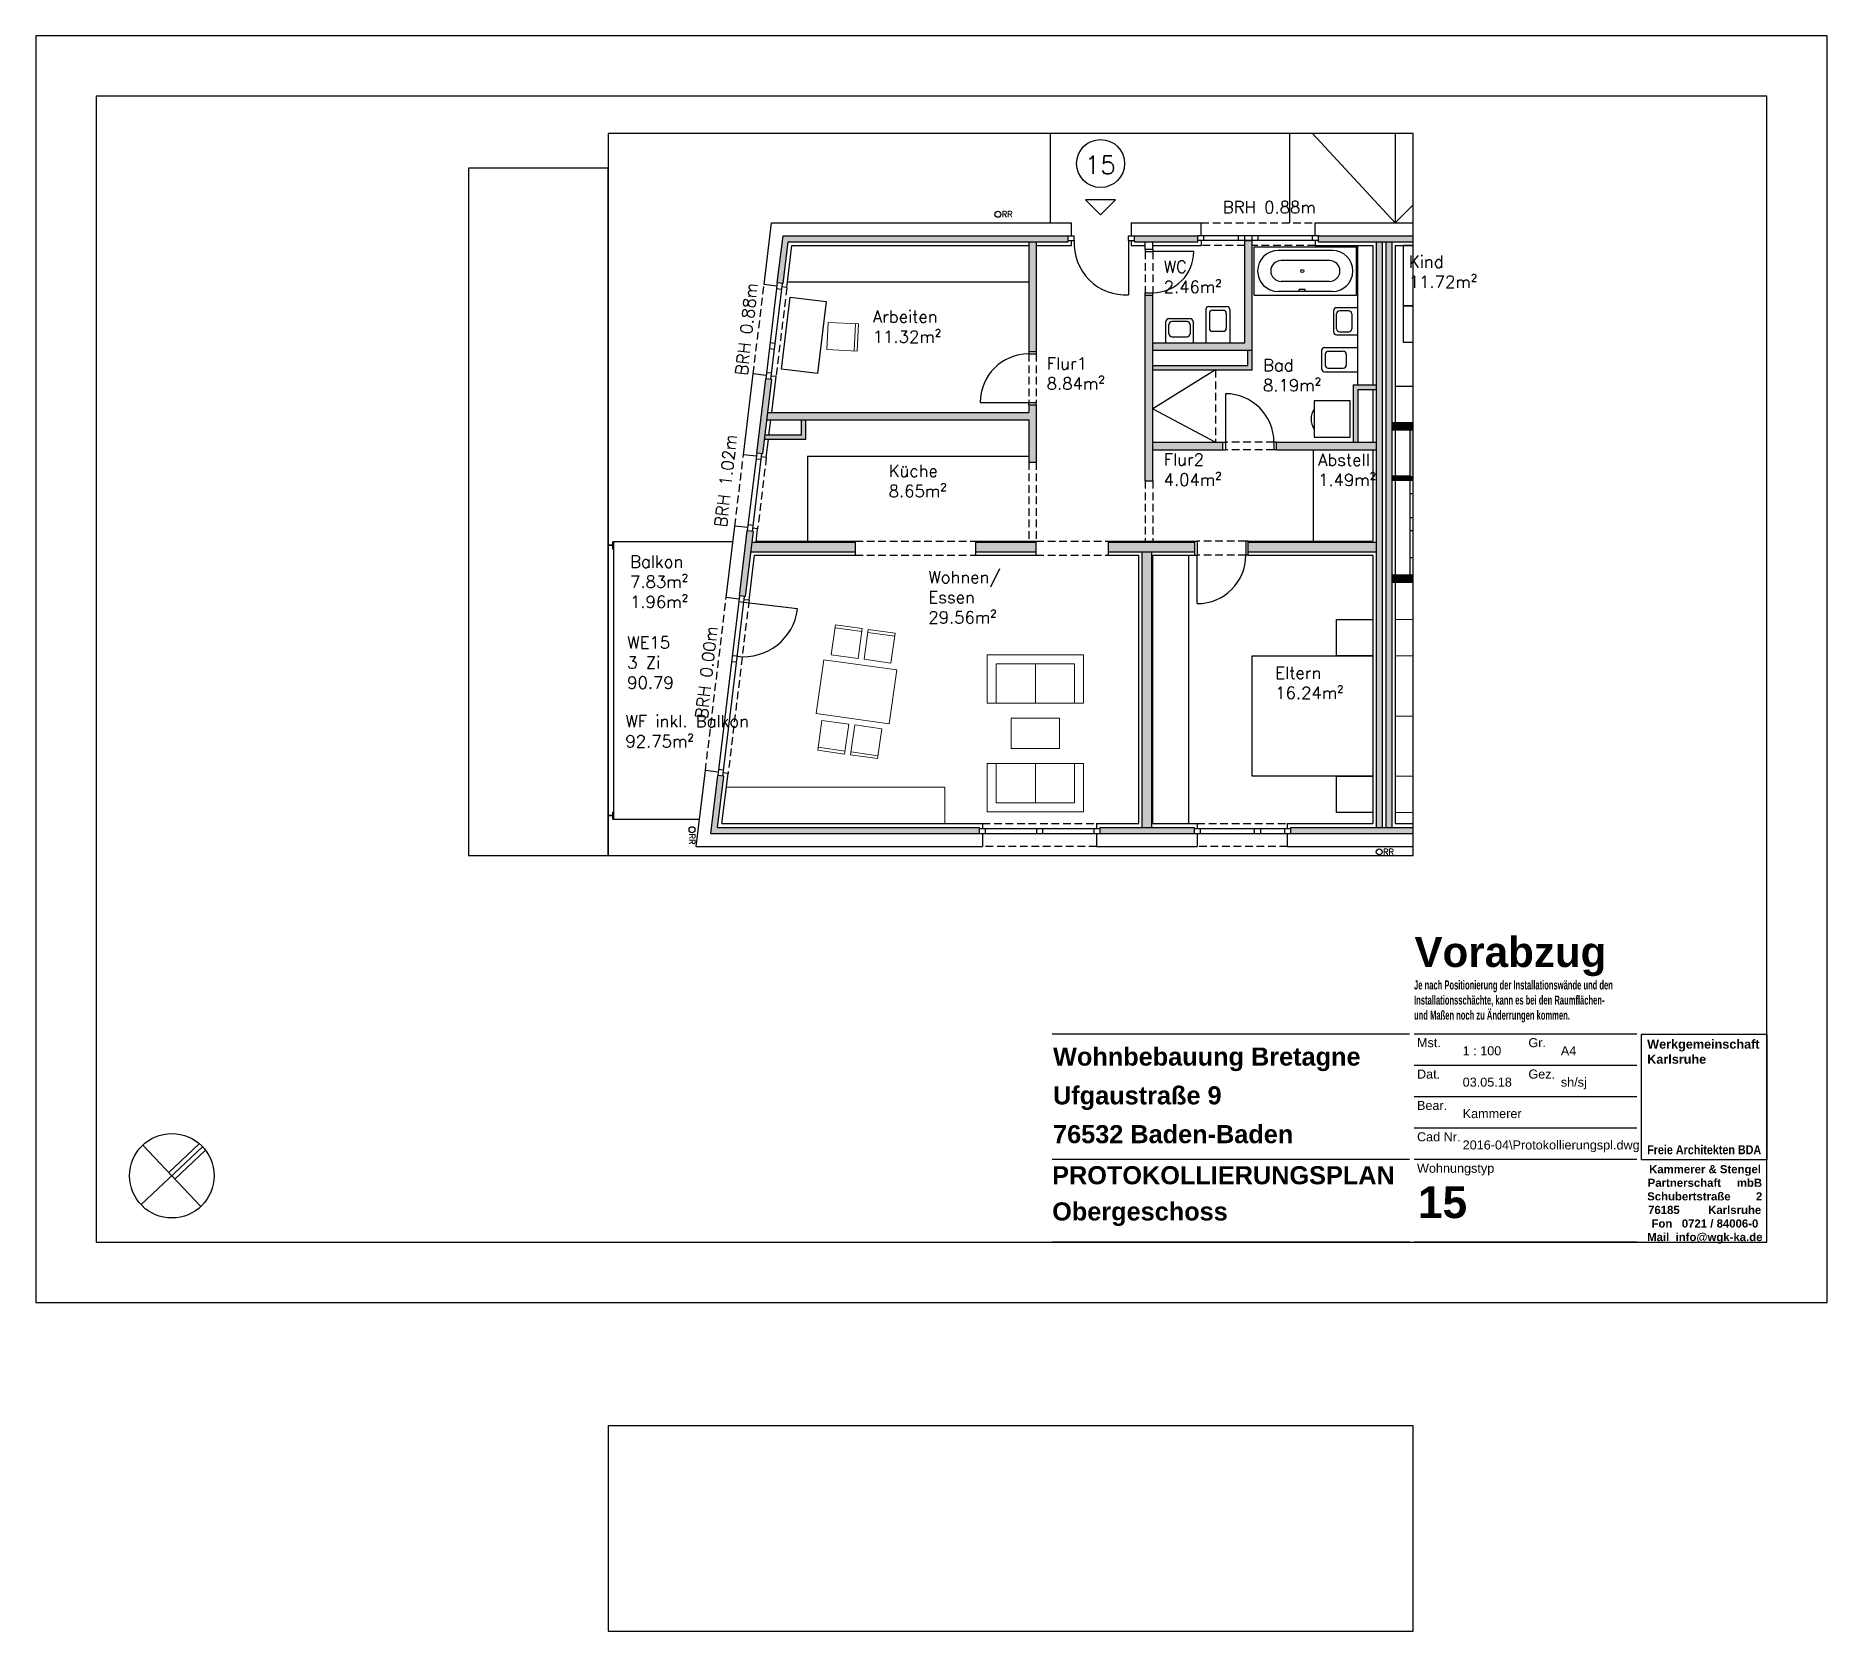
# Model space of a CAD drawing. Header units: metres. Extents: x -2868 to -29, y -3488 to 308.
# Drawn here: x -325.9 to -28.9, y 43.3 to 307.7 of the extents above; entities outside this region: 1.
import ezdxf

# ---------------------------------------------------------------- set-up
doc = ezdxf.new("R2010")
doc.units = ezdxf.units.M
doc.header["$LTSCALE"] = 0.02
doc.header["$XCLIPFRAME"] = 2
doc.linetypes.add('AUSGEZOGEN', pattern=[0])
doc.linetypes.add('VERDECKT', pattern=[9.525, 6.35, -3.175])
for name, color, linetype in [('A--Layout-PLANKOPF', 7, 'AUSGEZOGEN'), ('A-Grundriss - Ansichtskante', 5, 'AUSGEZOGEN'), ('A-Grundriss - Bad', 4, 'AUSGEZOGEN'), ('A-Grundriss - Dämmung', 2, 'Continuous'), ('A-Grundriss - Fenster', 252, 'AUSGEZOGEN'), ('A-Grundriss - Fenster Sturz', 4, 'VERDECKT'), ('A-Grundriss - Küche', 4, 'AUSGEZOGEN'), ('A-Grundriss - Möbel', 252, 'AUSGEZOGEN'), ('A-Grundriss - Regenleitungen', 4, 'Continuous'), ('A-Grundriss - Regenleitungen Beschrif', 4, 'Continuous'), ('A-Grundriss - Sichtkante verdeckt', 7, 'VERDECKT'), ('A-Grundriss - Stützen-Laubengang', 3, 'AUSGEZOGEN'), ('A-Grundriss - Türen', 2, 'AUSGEZOGEN'), ('A-Grundriss - Wand', 3, 'AUSGEZOGEN'), ('A-Layout-Text', 250, 'Continuous'), ('A-Schraffur - Holzbau', 21, 'Continuous'), ('A-Schraffur - Trockenbau', 254, 'Continuous'), ('A-Text BRH', 4, 'Continuous'), ('A-Text Wohnfl', 4, 'Continuous'), ('A-Text Wohnungsnummer', 4, 'Continuous'), ('vermarktung-logo1_1_0', 7, 'Continuous')]:
    doc.layers.add(name, color=color, linetype=linetype)
doc.layers.add('A-Afenster', color=80, linetype='Continuous', plot=False)
doc.styles.add('Arial', font='arial.ttf')
doc.styles.add('ARIAL-FETT', font='arialbd.ttf', dxfattribs={"width": 0.6})
doc.styles.add('Romans', font='Romans.shx')
picture_1 = doc.add_image_def('image1.png', size_in_pixel=(4513, 4513))

# ---------------------------------------------------------------- blocks, each defined once
blk = doc.blocks.new('kopf (mbr)')
at = {"color": 7}
blk.add_line((-37.75, 10), (-10, 10), dxfattribs=at)
at = {"color": 2}
blk.add_lwpolyline([(-37.75, 56), (-10, 56), (-10, 28.25), (-37.75, 28.25)], close=True, dxfattribs=at)
at = {"color": 2, "insert": (-36.46, 54.79), "char_height": 2, "width": 25.2066, "attachment_point": 1, "style": 'ARIAL-FETT'}
blk.add_mtext('{\\W1;Werkgemeinschaft Karlsruhe \\P\\P\\P\\P\\P\\P\\W0.85;Freie Architekten BDA}', dxfattribs=at)
at = {"color": 252, "insert": (-36.5, 27.05), "char_height": 1.8, "width": 25.2921, "attachment_point": 1, "style": 'ARIAL-FETT'}
blk.add_mtext('\\pi0.45859;{\\W1;Kammerer & Stengel \\P\\pi0.15348;Partnerschaft     mbB \\P\\pi0.038063;Schubertstraße        2 \\P\\pi0.23636;76185         Karlsruhe \\P\\pi0.98963;Fon   0721 / 84006-0 \\P\\pi0.028854;Mail  info@wgk-ka.de}', dxfattribs=at)
blk = doc.blocks.new('Zeichnung_1_1', base_point=(0.5, 0.72))
at = {"layer": 'vermarktung-logo1_1_0'}
image = blk.add_image(picture_1, insert=(0.5, 0.72), size_in_units=(1.759, 1.759), dxfattribs=at)
image.set_boundary_path([(-0.5, -0.5), (4512.5, 4512.5)])

msp = doc.modelspace()

# ---------------------------------------------------------------- hatches: boundary and pattern name
at = {"layer": 'A-Schraffur - Holzbau', "ltscale": 10}
h = msp.add_hatch(color=5, dxfattribs=at)
h.dxf.hatch_style = 1
h.paths.add_polyline_path([(-154.71, 274.62), (-202, 274.62), (-202.95, 266.79), (-201.96, 266.67), (-201.12, 273.62), (-154.71, 273.62)])
h = msp.add_hatch(color=5, dxfattribs=at)
h.dxf.hatch_style = 1
h.paths.add_polyline_path([(-133.21, 274.62), (-143.71, 274.62), (-143.71, 273.62), (-133.21, 273.62)])
h = msp.add_hatch(color=5, dxfattribs=at)
h.dxf.hatch_style = 1
h.paths.add_polyline_path([(-102.66, 273.62), (-103.66, 273.62), (-103.66, 176.52), (-102.66, 176.52)])
h = msp.add_hatch(color=5, dxfattribs=at)
h.dxf.hatch_style = 1
h.paths.add_polyline_path([(-101.06, 273.62), (-102.06, 273.62), (-102.06, 176.52), (-101.06, 176.52)])
h = msp.add_hatch(color=5, dxfattribs=at)
h.dxf.hatch_style = 1
h.paths.add_polyline_path([(-203.88, 250.78), (-204.87, 250.9), (-206.36, 238.58), (-205.36, 238.46)])
h = msp.add_hatch(color=5, dxfattribs=at)
h.dxf.hatch_style = 1
h.paths.add_polyline_path([(-206.92, 225.56), (-207.92, 225.68), (-209.22, 214.91), (-208.22, 214.79)])
h = msp.add_hatch(color=5, dxfattribs=at)
h.dxf.hatch_style = 1
h.paths.add_polyline_path([(-190.01, 223.82), (-207.13, 223.82), (-207.33, 222.22), (-190.01, 222.22)])
h = msp.add_hatch(color=5, dxfattribs=at)
h.dxf.hatch_style = 1
h.paths.add_polyline_path([(-160.01, 223.82), (-170.01, 223.82), (-170.01, 222.22), (-160.01, 222.22)])
h = msp.add_hatch(color=5, dxfattribs=at)
h.dxf.hatch_style = 1
h.paths.add_polyline_path([(-133.71, 223.82), (-148.01, 223.82), (-148.01, 222.22), (-133.71, 222.22)])
h = msp.add_hatch(color=5, dxfattribs=at)
h.dxf.hatch_style = 1
h.paths.add_polyline_path([(-103.66, 223.82), (-124.86, 223.82), (-124.86, 222.22), (-103.66, 222.22)])
h = msp.add_hatch(color=5, dxfattribs=at)
h.dxf.hatch_style = 1
h.paths.add_polyline_path([(-140.86, 222.22), (-142.46, 222.22), (-142.46, 176.52), (-140.86, 176.52)])
h = msp.add_hatch(color=5, dxfattribs=at)
h.dxf.hatch_style = 1
h.paths.add_polyline_path([(-169.46, 176.52), (-212.85, 176.52), (-211.82, 185.01), (-212.82, 185.13), (-213.98, 175.52), (-169.46, 175.52)])
h = msp.add_hatch(color=5, dxfattribs=at)
h.dxf.hatch_style = 1
h.paths.add_polyline_path([(-133.86, 176.52), (-149.46, 176.52), (-149.46, 175.52), (-133.86, 175.52)])
at = {"layer": 'A-Schraffur - Trockenbau', "ltscale": 10}
h = msp.add_hatch(color=5, dxfattribs=at)
h.dxf.hatch_style = 1
h.paths.add_polyline_path([(-160.01, 273.62), (-161.26, 273.62), (-161.26, 255.42), (-160.01, 255.42)])
h = msp.add_hatch(color=5, dxfattribs=at)
h.dxf.hatch_style = 1
h.paths.add_polyline_path([(-124.21, 273.82), (-125.46, 273.82), (-125.46, 256.87), (-140.71, 256.87), (-140.71, 255.62), (-124.21, 255.62)])
h = msp.add_hatch(color=5, dxfattribs=at)
h.dxf.hatch_style = 1
h.paths.add_polyline_path([(-140.71, 264.77), (-141.96, 264.77), (-141.96, 233.97), (-140.71, 233.97)])
h = msp.add_hatch(color=5, dxfattribs=at)
h.dxf.hatch_style = 1
h.paths.add_polyline_path([(-124.21, 255.62), (-124.96, 255.62), (-124.96, 253.12), (-140.71, 253.12), (-140.71, 252.37), (-124.21, 252.37)])
h = msp.add_hatch(color=5, dxfattribs=at)
h.dxf.hatch_style = 1
h.paths.add_polyline_path([(-106.71, 249.12), (-103.66, 249.12), (-103.66, 249.87), (-107.46, 249.87), (-107.46, 240.37), (-106.71, 240.37)])
h = msp.add_hatch(color=5, dxfattribs=at)
h.dxf.hatch_style = 1
h.paths.add_polyline_path([(-160.01, 246.57), (-161.26, 246.57), (-161.26, 245.32), (-204.54, 245.32), (-204.69, 244.07), (-161.26, 244.07), (-161.26, 237.07), (-160.01, 237.07)])
h = msp.add_hatch(color=5, dxfattribs=at)
h.dxf.hatch_style = 1
h.paths.add_polyline_path([(-198.2, 244.07), (-198.95, 244.07), (-198.95, 241.57), (-204.99, 241.57), (-205.08, 240.82), (-198.2, 240.82)])
h = msp.add_hatch(color=5, dxfattribs=at)
h.dxf.hatch_style = 1
h.paths.add_polyline_path([(-129.06, 240.37), (-140.71, 240.37), (-140.71, 239.12), (-129.06, 239.12)])
h = msp.add_hatch(color=5, dxfattribs=at)
h.dxf.hatch_style = 1
h.paths.add_polyline_path([(-103.66, 240.37), (-120.21, 240.37), (-120.21, 239.12), (-103.66, 239.12)])
at = {"layer": 'A-Text Wohnungsnummer', "ltscale": 10}
h = msp.add_hatch(dxfattribs=at)
h.set_pattern_fill('ANGLE', color=256, angle=-90)
h.set_pattern_definition([(270, (-1161.17, 5810.74), (69.85, -2e-15), [50.8, -19.05]), (360, (-1161.17, 5810.74), (6e-15, 69.85), [50.8, -19.05])])
h.paths.add_polyline_path([(-149.36, 278.05), (-146.86, 280.55), (-151.86, 280.55)])

# ---------------------------------------------------------------- linework, layer by layer
at = {"layer": 'A--Layout-PLANKOPF'}
for p, q in [((-98.13, 142.25), (-157.38, 142.25)), ((-60.45, 142.25), (-97.38, 142.25)), ((-60.45, 137.05), (-97.38, 137.05)), ((-60.45, 131.84), (-97.38, 131.84)), ((-60.45, 126.64), (-97.38, 126.64)), ((-98.13, 121.44), (-157.38, 121.44)), ((-60.45, 121.44), (-97.38, 121.44)), ((-98.13, 107.75), (-157.38, 107.75)), ((-60.45, 107.75), (-97.38, 107.75))]:
    msp.add_line(p, q, dxfattribs=at)
at = {"layer": 'A-Afenster'}
for points in [[(-325.88, 307.75), (-325.88, 97.75), (-28.88, 97.75), (-28.88, 307.75)], [(-315.88, 297.75), (-315.88, 107.75), (-38.88, 107.75), (-38.88, 297.75)]]:
    msp.add_lwpolyline(points, close=True, dxfattribs=at)
at = {"layer": 'A-Afenster', "linetype": 'Continuous'}
for points in [[(-230.97, 171.85), (-97.54, 171.85), (-97.54, 291.57), (-230.97, 291.57)], [(-254.14, 171.85), (-230.97, 171.85), (-230.97, 285.83), (-254.14, 285.83)], [(-230.97, 43.27), (-97.54, 43.27), (-97.54, 77.31), (-230.97, 77.31)]]:
    msp.add_lwpolyline(points, close=True, dxfattribs=at)
at = {"layer": 'A-Grundriss - Ansichtskante', "ltscale": 10}
for p, q in [((-157.71, 291.57), (-157.71, 276.77)), ((-118.01, 291.57), (-118.01, 276.77)), ((-114.21, 291.57), (-100.51, 276.77)), ((-100.51, 291.57), (-100.51, 276.77)), ((-100.51, 276.77), (-97.54, 279.74))]:
    msp.add_line(p, q, dxfattribs=at)
msp.add_lwpolyline([(-210.3, 223.87), (-230.1, 223.87), (-230.1, 177.87), (-215.86, 177.87)], dxfattribs=at)
at = {"layer": 'A-Grundriss - Bad', "ltscale": 10}
for p, q in [((-123.91, 264.77), (-123.91, 272.77)), ((-123.91, 272.77), (-106.91, 272.77)), ((-110.91, 272.17), (-119.91, 272.17)), ((-111.38, 270.48), (-119.43, 270.48)), ((-106.91, 264.77), (-106.91, 272.77)), ((-106.71, 249.87), (-106.71, 272.97)), ((-123.91, 264.77), (-106.91, 264.77)), ((-110.91, 265.37), (-119.91, 265.37)), ((-111.38, 267.05), (-119.43, 267.05)), ((-116.41, 265.37), (-116.41, 265.67)), ((-115.41, 265.67), (-116.41, 265.67)), ((-115.41, 265.37), (-115.41, 265.67)), ((-131.91, 262.37), (-131.91, 256.87)), ((-131.41, 262.87), (-128.41, 262.87)), ((-131.31, 261.77), (-131.31, 259.27)), ((-130.81, 262.27), (-129.01, 262.27)), ((-128.51, 261.77), (-128.51, 259.27)), ((-127.91, 262.37), (-127.91, 256.87)), ((-110.71, 262.17), (-110.71, 258.67)), ((-106.71, 262.67), (-110.21, 262.67)), ((-110.21, 259.17), (-110.21, 261.67)), ((-108.21, 262.17), (-109.71, 262.17)), ((-107.71, 261.67), (-107.71, 259.17)), ((-138.51, 256.87), (-138.51, 260.37)), ((-138.01, 260.87), (-134.51, 260.87)), ((-138.01, 258.37), (-138.01, 259.87)), ((-135.01, 260.37), (-137.51, 260.37)), ((-134.51, 259.87), (-134.51, 258.37)), ((-134.01, 260.37), (-134.01, 256.87)), ((-130.81, 258.77), (-129.01, 258.77)), ((-109.71, 258.67), (-108.21, 258.67)), ((-137.51, 257.87), (-135.01, 257.87)), ((-112.71, 255.57), (-112.71, 252.57)), ((-112.21, 256.07), (-106.71, 256.07)), ((-111.61, 255.47), (-109.11, 255.47)), ((-110.21, 258.17), (-106.71, 258.17)), ((-112.11, 254.97), (-112.11, 253.17)), ((-111.61, 252.67), (-109.11, 252.67)), ((-108.61, 254.97), (-108.61, 253.17)), ((-112.21, 252.07), (-106.71, 252.07)), ((-98.01, 218.42), (-98.01, 234.02)), ((-97.54, 231.82), (-98.01, 231.82)), ((-97.54, 227.82), (-98.01, 227.82)), ((-98.01, 225.72), (-97.54, 225.72)), ((-97.54, 221.22), (-98.01, 221.22))]:
    msp.add_line(p, q, dxfattribs=at)
at = {"layer": 'A-Grundriss - Bad', "linetype": 'VERDECKT', "ltscale": 10}
msp.add_line((-130.31, 252.37), (-130.31, 240.37), dxfattribs=at)
at = {"layer": 'A-Grundriss - Bad', "ltscale": 10}
msp.add_lwpolyline([(-130.31, 252.37), (-140.71, 245.92), (-130.31, 240.37)], dxfattribs=at)
at = {"layer": 'A-Grundriss - Bad', "linetype": 'Continuous', "ltscale": 10}
msp.add_lwpolyline([(-107.96, 241.22), (-107.96, 247.22), (-113.96, 247.22), (-113.96, 241.22)], close=True, dxfattribs=at)
at = {"layer": 'A-Grundriss - Bad', "ltscale": 10}
msp.add_circle((-115.91, 268.77), 0.25, dxfattribs=at)
for centre, radius, start, end in [((-119.91, 268.77), 3.4, 90, 180), ((-119.43, 268.77), 1.72, 90, 180), ((-111.38, 268.77), 1.72, 360, 90), ((-110.91, 268.77), 3.4, 360, 90), ((-119.91, 268.77), 3.4, 180, 270), ((-119.43, 268.77), 1.72, 180, 270), ((-111.38, 268.77), 1.72, 270, 0), ((-110.91, 268.77), 3.4, 270, 0), ((-131.41, 262.37), 0.5, 90, 180), ((-130.81, 261.77), 0.5, 90, 180), ((-129.01, 261.77), 0.5, 0, 90), ((-128.41, 262.37), 0.5, 0, 90), ((-110.21, 262.17), 0.5, 90, 180), ((-109.71, 261.67), 0.5, 90, 180), ((-108.21, 261.67), 0.5, 0, 90), ((-138.01, 260.37), 0.5, 90, 180), ((-137.51, 259.87), 0.5, 90, 180), ((-135.01, 259.87), 0.5, 0, 90), ((-134.51, 260.37), 0.5, 0, 90), ((-130.81, 259.27), 0.5, 180, 270), ((-129.01, 259.27), 0.5, 270, 0), ((-110.21, 258.67), 0.5, 180, 270), ((-109.71, 259.17), 0.5, 180, 270), ((-108.21, 259.17), 0.5, 270, 0), ((-137.51, 258.37), 0.5, 180, 270), ((-135.01, 258.37), 0.5, 270, 0), ((-112.21, 255.57), 0.5, 90, 180), ((-111.61, 254.97), 0.5, 90, 180), ((-109.11, 254.97), 0.5, 0, 90), ((-112.21, 252.57), 0.5, 180, 270), ((-111.61, 253.17), 0.5, 180, 270), ((-109.11, 253.17), 0.5, 270, 0)]:
    msp.add_arc(centre, radius, start, end, dxfattribs=at)
at = {"layer": 'A-Grundriss - Bad', "linetype": 'Continuous', "ltscale": 10}
msp.add_arc((-111.46, 244.22), 3, 146.4427, 213.5573, dxfattribs=at)
at = {"layer": 'A-Grundriss - Dämmung', "ltscale": 10}
for p, q in [((-205.15, 266.5), (-203.91, 276.77)), ((-203.91, 276.77), (-154.16, 276.77)), ((-154.16, 274.62), (-154.16, 276.77)), ((-144.26, 276.77), (-132.66, 276.77)), ((-144.26, 276.77), (-144.26, 274.62)), ((-132.66, 274.62), (-132.66, 276.77)), ((-113.76, 274.62), (-113.76, 276.77)), ((-113.76, 276.77), (-97.54, 276.77)), ((-154.16, 272.97), (-154.16, 273.82)), ((-144.26, 273.82), (-144.26, 272.97)), ((-132.66, 273.82), (-132.66, 272.97)), ((-113.76, 273.82), (-113.76, 272.97)), ((-201.38, 266.05), (-200.54, 272.97)), ((-200.54, 272.97), (-161.26, 272.97)), ((-160.01, 272.97), (-154.16, 272.97)), ((-144.26, 272.97), (-141.96, 272.97)), ((-140.71, 272.97), (-132.66, 272.97)), ((-113.76, 272.97), (-104.21, 272.97)), ((-104.21, 272.97), (-104.21, 249.87)), ((-100.51, 272.97), (-100.51, 243.67)), ((-100.51, 272.97), (-97.54, 272.97)), ((-203.01, 266.24), (-205.15, 266.5)), ((-201.38, 266.05), (-202.22, 266.15)), ((-208.56, 238.3), (-206.94, 251.71)), ((-204.8, 251.45), (-206.94, 251.71)), ((-203.16, 251.25), (-204.01, 251.35)), ((-203.88, 245.32), (-203.16, 251.25)), ((-104.21, 249.12), (-104.21, 240.37)), ((-204.33, 241.57), (-204.03, 244.07)), ((-204.78, 237.84), (-204.42, 240.82)), ((-100.51, 242.42), (-100.51, 234.77)), ((-206.42, 238.04), (-208.56, 238.3)), ((-204.78, 237.84), (-205.63, 237.94)), ((-104.21, 239.12), (-104.21, 223.97)), ((-100.51, 234.02), (-100.51, 218.42)), ((-211.42, 214.63), (-209.98, 226.48)), ((-207.85, 226.22), (-209.98, 226.48)), ((-206.21, 226.03), (-207.06, 226.13)), ((-206.48, 223.82), (-206.21, 226.03)), ((-206.46, 223.97), (-190.01, 223.97)), ((-190.01, 223.82), (-190.01, 223.97)), ((-170.01, 223.97), (-160.01, 223.97)), ((-170.01, 223.82), (-170.01, 223.97)), ((-160.01, 223.82), (-160.01, 223.97)), ((-148.01, 223.97), (-133.71, 223.97)), ((-148.01, 223.82), (-148.01, 223.97)), ((-124.86, 223.97), (-104.21, 223.97)), ((-207.64, 214.17), (-206.74, 221.67)), ((-206.74, 221.67), (-190.01, 221.67)), ((-190.01, 221.67), (-190.01, 222.22)), ((-170.01, 221.67), (-170.01, 222.22)), ((-170.01, 221.67), (-160.01, 221.67)), ((-160.01, 221.67), (-160.01, 222.22)), ((-148.01, 221.67), (-148.01, 222.22)), ((-148.01, 221.67), (-143.01, 221.67)), ((-143.01, 177.17), (-143.01, 221.67)), ((-140.71, 177.17), (-140.71, 221.67)), ((-140.71, 221.67), (-133.71, 221.67)), ((-124.86, 221.67), (-104.21, 221.67)), ((-104.21, 221.67), (-104.21, 177.17)), ((-100.51, 217.17), (-100.51, 177.17)), ((-209.28, 214.37), (-211.42, 214.63)), ((-207.64, 214.17), (-208.49, 214.27)), ((-216.4, 173.37), (-214.88, 185.93)), ((-212.75, 185.68), (-214.88, 185.93)), ((-212.12, 177.17), (-211.11, 185.48)), ((-211.11, 185.48), (-211.96, 185.58)), ((-212.12, 177.17), (-168.91, 177.17)), ((-168.91, 177.17), (-168.91, 176.32)), ((-168.91, 175.52), (-168.91, 173.37)), ((-150.01, 177.17), (-143.01, 177.17)), ((-150.01, 177.17), (-150.01, 176.32)), ((-150.01, 175.52), (-150.01, 173.37)), ((-140.71, 177.17), (-133.31, 177.17)), ((-133.31, 177.17), (-133.31, 176.32)), ((-133.31, 175.52), (-133.31, 173.37)), ((-118.41, 177.17), (-104.21, 177.17)), ((-118.41, 177.17), (-118.41, 176.32)), ((-118.41, 175.52), (-118.41, 173.37)), ((-100.51, 177.17), (-97.54, 177.17)), ((-216.4, 173.37), (-168.91, 173.37)), ((-150.01, 173.37), (-133.31, 173.37)), ((-118.41, 173.37), (-97.54, 173.37))]:
    msp.add_line(p, q, dxfattribs=at)
at = {"layer": 'A-Grundriss - Fenster', "ltscale": 10}
for p, q in [((-113.21, 274.62), (-133.21, 274.62)), ((-113.21, 273.82), (-133.21, 273.82)), ((-132.21, 273.82), (-132.21, 274.62)), ((-126.46, 273.82), (-126.46, 274.62)), ((-125.46, 273.82), (-125.46, 274.62)), ((-124.21, 273.82), (-124.21, 274.62)), ((-123.21, 273.82), (-123.21, 274.62)), ((-114.21, 273.82), (-114.21, 274.62)), ((-202.95, 266.79), (-204.87, 250.9)), ((-202.15, 266.69), (-204.07, 250.81)), ((-202.27, 265.7), (-203.07, 265.8)), ((-203.47, 255.77), (-204.27, 255.87)), ((-203.35, 256.77), (-204.15, 256.86)), ((-203.95, 251.8), (-204.75, 251.9)), ((-206.36, 238.58), (-207.92, 225.68)), ((-205.56, 238.49), (-207.12, 225.58)), ((-205.68, 237.5), (-206.48, 237.59)), ((-207, 226.58), (-207.8, 226.67)), ((-209.22, 214.91), (-212.82, 185.13)), ((-208.42, 214.82), (-212.02, 185.03)), ((-208.54, 213.82), (-209.34, 213.92)), ((-199.61, 212.74), (-208.54, 213.82)), ((-209.62, 204.89), (-210.42, 204.99)), ((-209.74, 203.9), (-210.54, 203.99)), ((-211.9, 186.03), (-212.7, 186.12)), ((-169.46, 176.32), (-149.46, 176.32)), ((-169.46, 175.52), (-149.46, 175.52)), ((-168.46, 176.32), (-168.46, 175.52)), ((-159.96, 176.32), (-159.96, 175.52)), ((-158.96, 176.32), (-158.96, 175.52)), ((-150.46, 176.32), (-150.46, 175.52)), ((-133.86, 176.32), (-117.86, 176.32)), ((-133.86, 175.52), (-117.86, 175.52)), ((-132.86, 176.32), (-132.86, 175.52)), ((-123.86, 176.32), (-123.86, 175.52)), ((-122.86, 176.32), (-122.86, 175.52)), ((-118.86, 176.32), (-118.86, 175.52))]:
    msp.add_line(p, q, dxfattribs=at)
msp.add_arc((-208.54, 213.82), 9, 263.1036, 353.1036, dxfattribs=at)
at = {"layer": 'A-Grundriss - Fenster Sturz', "ltscale": 10}
for p, q in [((-132.66, 276.77), (-113.76, 276.77)), ((-125.46, 272.97), (-132.66, 272.97)), ((-113.76, 272.97), (-124.21, 272.97)), ((-206.94, 251.71), (-205.15, 266.45)), ((-201.38, 266), (-203.16, 251.25)), ((-209.98, 226.48), (-208.56, 238.3)), ((-204.78, 237.84), (-206.21, 226.03)), ((-214.88, 185.93), (-211.42, 214.63)), ((-207.64, 214.17), (-211.11, 185.48)), ((-168.91, 177.17), (-150.01, 177.17)), ((-133.31, 177.17), (-118.41, 177.17)), ((-150.01, 173.37), (-168.91, 173.37)), ((-118.41, 173.37), (-133.31, 173.37))]:
    msp.add_line(p, q, dxfattribs=at)
at = {"layer": 'A-Grundriss - Küche', "ltscale": 10}
for q in [(-161.26, 238.07), (-197.95, 223.97)]:
    msp.add_line((-197.95, 238.07), q, dxfattribs=at)
at = {"layer": 'A-Grundriss - Möbel', "ltscale": 10}
for p, q in [((-201.26, 266.97), (-161.26, 266.97)), ((-100.51, 249.67), (-97.54, 249.67)), ((-114.06, 223.97), (-114.06, 239.12)), ((-134.71, 177.17), (-134.71, 221.67))]:
    msp.add_line(p, q, dxfattribs=at)
at = {"layer": 'A-Grundriss - Möbel', "linetype": 'Continuous', "lineweight": 18, "ltscale": 100}
for p, q in [((-194.73, 255.76), (-194.49, 260.25)), ((-194.49, 260.25), (-189.5, 259.99)), ((-190.23, 255.53), (-190, 260.02)), ((-189.5, 259.99), (-189.73, 255.5)), ((-189.73, 255.5), (-194.73, 255.76)), ((-193.32, 210.11), (-194.01, 205.15)), ((-193.38, 209.61), (-188.93, 208.98)), ((-188.86, 209.48), (-193.32, 210.11)), ((-189.56, 204.53), (-188.86, 209.48)), ((-187.87, 209.34), (-188.57, 204.39)), ((-187.94, 208.84), (-183.48, 208.22)), ((-183.41, 208.71), (-187.87, 209.34)), ((-184.11, 203.76), (-183.41, 208.71)), ((-194.01, 205.15), (-189.56, 204.53)), ((-168.16, 205.12), (-168.16, 197.12)), ((-152.16, 205.12), (-168.16, 205.12)), ((-152.16, 205.12), (-152.16, 197.12)), ((-196.51, 195.41), (-195.25, 204.32)), ((-183.15, 202.62), (-195.25, 204.32)), ((-188.57, 204.39), (-184.11, 203.76)), ((-184.4, 193.7), (-183.15, 202.62)), ((-153.66, 203.62), (-166.66, 203.62)), ((-166.66, 203.62), (-166.66, 197.12)), ((-166.66, 203.62), (-166.66, 197.12)), ((-160.16, 203.62), (-160.16, 197.12)), ((-153.66, 203.62), (-153.66, 197.12)), ((-152.16, 197.12), (-168.16, 197.12)), ((-196.51, 195.41), (-184.4, 193.7)), ((-196.24, 189.31), (-195.54, 194.26)), ((-195.54, 194.26), (-191.09, 193.64)), ((-191.09, 193.64), (-191.78, 188.68)), ((-190.79, 188.54), (-190.1, 193.5)), ((-190.1, 193.5), (-185.64, 192.87)), ((-156.16, 194.62), (-164.16, 194.62)), ((-164.16, 189.62), (-164.16, 194.62)), ((-156.16, 189.62), (-156.16, 194.62)), ((-185.64, 192.87), (-186.34, 187.92)), ((-191.78, 188.68), (-196.24, 189.31)), ((-196.17, 189.81), (-191.71, 189.18)), ((-186.34, 187.92), (-190.79, 188.54)), ((-190.72, 189.04), (-186.27, 188.41)), ((-152.16, 187.12), (-168.16, 187.12)), ((-168.16, 179.12), (-168.16, 187.12)), ((-166.66, 180.62), (-166.66, 187.12)), ((-166.66, 180.62), (-166.66, 187.12)), ((-156.16, 189.62), (-164.16, 189.62)), ((-160.16, 180.62), (-160.16, 187.12)), ((-153.66, 180.62), (-153.66, 187.12)), ((-152.16, 179.12), (-152.16, 187.12)), ((-211.46, 183.17), (-175.16, 183.17)), ((-175.16, 177.17), (-175.16, 183.17)), ((-152.16, 179.12), (-168.16, 179.12)), ((-153.66, 180.62), (-166.66, 180.62))]:
    msp.add_line(p, q, dxfattribs=at)
at = {"layer": 'A-Grundriss - Möbel', "ltscale": 10}
for points in [[(-97.54, 272.97), (-99.16, 272.97), (-99.16, 262.97), (-97.54, 262.97)], [(-97.54, 262.97), (-99.16, 262.97), (-99.16, 256.97), (-97.54, 256.97)]]:
    msp.add_lwpolyline(points, dxfattribs=at)
for points in [[(-194.86, 263.69), (-196.3, 251.77), (-202.26, 252.49), (-200.82, 264.41)], [(-110.21, 210.99), (-104.21, 210.99), (-104.21, 204.99), (-110.21, 204.99)], [(-124.21, 204.99), (-104.21, 204.99), (-104.21, 184.99), (-124.21, 184.99)], [(-110.21, 184.99), (-104.21, 184.99), (-104.21, 178.99), (-110.21, 178.99)]]:
    msp.add_lwpolyline(points, close=True, dxfattribs=at)
at = {"layer": 'A-Grundriss - Möbel', "linetype": 'Continuous', "lineweight": 18, "ltscale": 100}
for points in [[(-97.54, 204.99), (-100.51, 204.99), (-100.51, 210.99), (-97.54, 210.99)], [(-97.54, 194.99), (-100.51, 194.99), (-100.51, 204.99), (-97.54, 204.99)], [(-97.54, 194.99), (-100.51, 194.99), (-100.51, 184.99), (-97.54, 184.99)], [(-97.54, 184.99), (-100.51, 184.99), (-100.51, 178.99), (-97.54, 178.99)]]:
    msp.add_lwpolyline(points, dxfattribs=at)
at = {"layer": 'A-Grundriss - Regenleitungen', "ltscale": 10}
for centre in [(-166.38, 278.17), (-217.08, 176.14), (-103.16, 172.47)]:
    msp.add_circle(centre, 0.5, dxfattribs=at)
at = {"layer": 'A-Grundriss - Sichtkante verdeckt', "ltscale": 10}
for p, q in [((-141.96, 271.97), (-141.96, 265.17)), ((-140.71, 271.97), (-140.71, 265.17)), ((-161.26, 255.02), (-161.26, 246.97)), ((-160.01, 255.02), (-160.01, 246.97)), ((-120.61, 240.37), (-128.66, 240.37)), ((-120.61, 239.12), (-128.66, 239.12)), ((-161.26, 237.07), (-161.26, 223.97)), ((-160.01, 237.07), (-160.01, 223.97)), ((-141.96, 233.97), (-141.96, 223.97)), ((-140.71, 233.97), (-140.71, 223.97)), ((-190.01, 223.97), (-170.01, 223.97)), ((-160.01, 223.97), (-148.01, 223.97)), ((-125.26, 223.97), (-133.31, 223.97)), ((-190.01, 221.67), (-170.01, 221.67)), ((-160.01, 221.67), (-148.01, 221.67)), ((-125.26, 221.67), (-133.31, 221.67))]:
    msp.add_line(p, q, dxfattribs=at)
at = {"layer": 'A-Grundriss - Stützen-Laubengang', "ltscale": 10}
for p, q in [((-230.33, 223.3), (-230.97, 223.3)), ((-230.33, 223.24), (-230.97, 223.24)), ((-230.21, 223.42), (-230.21, 223.87)), ((-230.1, 223.87), (-230.21, 223.87)), ((-230.21, 222.67), (-230.21, 223.12)), ((-230.1, 222.67), (-230.1, 223.87)), ((-230.21, 222.67), (-230.1, 222.67)), ((-230.33, 178.5), (-230.97, 178.5)), ((-230.33, 178.44), (-230.97, 178.44)), ((-230.21, 178.62), (-230.21, 179.07)), ((-230.1, 179.07), (-230.21, 179.07)), ((-230.21, 177.87), (-230.21, 178.32)), ((-230.1, 177.87), (-230.1, 179.07)), ((-230.21, 177.87), (-230.1, 177.87))]:
    msp.add_line(p, q, dxfattribs=at)
for centre, start, end in [((-230.33, 223.42), 270, 0), ((-230.33, 223.12), 0, 90), ((-230.33, 178.62), 270, 0), ((-230.33, 178.32), 0, 90)]:
    msp.add_arc(centre, 0.12, start, end, dxfattribs=at)
at = {"layer": 'A-Grundriss - Türen', "ltscale": 10}
for p, q in [((-154.71, 274.62), (-153.71, 274.62)), ((-154.71, 273.82), (-153.71, 273.82)), ((-153.71, 273.82), (-153.71, 274.62)), ((-144.71, 273.82), (-144.71, 274.62)), ((-144.71, 274.62), (-143.71, 274.62)), ((-144.71, 273.82), (-143.71, 273.82)), ((-144.71, 273.82), (-144.71, 264.82)), ((-141.96, 272.37), (-141.96, 271.97)), ((-141.96, 271.97), (-140.71, 271.97)), ((-140.71, 272.37), (-140.71, 271.97)), ((-133.91, 271.97), (-140.71, 271.97)), ((-141.96, 265.17), (-140.71, 265.17)), ((-141.96, 264.77), (-141.96, 265.17)), ((-140.71, 264.77), (-140.71, 265.17)), ((-161.26, 255.42), (-161.26, 255.02)), ((-161.26, 255.02), (-160.01, 255.02)), ((-160.01, 255.42), (-160.01, 255.02)), ((-169.31, 246.97), (-161.26, 246.97)), ((-161.26, 246.97), (-160.01, 246.97)), ((-161.26, 246.57), (-161.26, 246.97)), ((-160.01, 246.57), (-160.01, 246.97)), ((-128.66, 248.42), (-128.66, 240.37)), ((-129.06, 240.37), (-128.66, 240.37)), ((-129.06, 239.12), (-128.66, 239.12)), ((-128.66, 240.37), (-128.66, 239.12)), ((-120.61, 240.37), (-120.61, 239.12)), ((-120.21, 240.37), (-120.61, 240.37)), ((-120.21, 239.12), (-120.61, 239.12)), ((-133.71, 223.97), (-133.31, 223.97)), ((-133.31, 223.97), (-133.31, 221.67)), ((-125.26, 223.97), (-125.26, 221.67)), ((-124.86, 223.97), (-125.26, 223.97)), ((-133.71, 221.67), (-133.31, 221.67)), ((-133.31, 213.62), (-133.31, 221.67)), ((-124.86, 221.67), (-125.26, 221.67))]:
    msp.add_line(p, q, dxfattribs=at)
for centre, radius, start, end in [((-145.22, 273.31), 8.51, 176.5697, 273.4303), ((-140.71, 271.97), 6.8, 270, 360), ((-161.26, 246.97), 8.05, 90, 180), ((-128.66, 240.37), 8.05, 0, 90), ((-133.31, 221.67), 8.05, 270, 360)]:
    msp.add_arc(centre, radius, start, end, dxfattribs=at)
at = {"layer": 'A-Grundriss - Wand', "ltscale": 10}
for p, q in [((-202.95, 266.79), (-202, 274.62)), ((-202, 274.62), (-154.71, 274.62)), ((-201.96, 266.67), (-201.12, 273.62)), ((-201.12, 273.62), (-154.71, 273.62)), ((-161.26, 273.62), (-161.26, 255.42)), ((-160.01, 273.62), (-160.01, 255.42)), ((-154.71, 273.62), (-154.71, 274.62)), ((-143.71, 273.62), (-143.71, 274.62)), ((-143.71, 274.62), (-133.21, 274.62)), ((-143.71, 273.62), (-133.21, 273.62)), ((-141.96, 272.37), (-141.96, 273.62)), ((-140.71, 272.37), (-140.71, 273.62)), ((-133.21, 273.62), (-133.21, 274.62)), ((-125.46, 256.87), (-125.46, 273.82)), ((-125.46, 273.82), (-124.21, 273.82)), ((-124.21, 255.62), (-124.21, 273.82)), ((-113.21, 273.62), (-113.21, 274.62)), ((-113.21, 274.62), (-97.54, 274.62)), ((-113.21, 273.62), (-97.54, 273.62)), ((-103.66, 273.62), (-103.66, 176.52)), ((-102.66, 273.62), (-102.66, 176.52)), ((-102.06, 273.62), (-102.06, 176.52)), ((-101.06, 273.62), (-101.06, 176.52)), ((-141.96, 272.37), (-140.71, 272.37)), ((-201.96, 266.67), (-202.95, 266.79)), ((-141.96, 264.77), (-140.71, 264.77)), ((-141.96, 233.97), (-141.96, 264.77)), ((-140.71, 233.97), (-140.71, 264.77)), ((-140.71, 256.87), (-125.46, 256.87)), ((-140.71, 255.62), (-124.21, 255.62)), ((-124.96, 253.12), (-124.96, 255.62)), ((-124.21, 252.37), (-124.21, 255.62)), ((-161.26, 255.42), (-160.01, 255.42)), ((-140.71, 253.12), (-124.96, 253.12)), ((-206.36, 238.58), (-204.87, 250.9)), ((-205.36, 238.46), (-203.88, 250.78)), ((-203.88, 250.78), (-204.87, 250.9)), ((-203.88, 250.78), (-204.87, 250.9)), ((-140.71, 252.37), (-124.21, 252.37)), ((-107.46, 249.87), (-107.46, 240.37)), ((-107.46, 249.87), (-103.66, 249.87)), ((-161.26, 246.57), (-161.26, 245.32)), ((-161.26, 246.57), (-160.01, 246.57)), ((-160.01, 246.57), (-160.01, 237.07)), ((-106.71, 249.12), (-106.71, 240.37)), ((-106.71, 249.12), (-103.66, 249.12)), ((-204.69, 244.07), (-161.26, 244.07)), ((-204.54, 245.32), (-161.26, 245.32)), ((-198.95, 241.57), (-198.95, 244.07)), ((-198.2, 240.82), (-198.2, 244.07)), ((-161.26, 244.07), (-161.26, 237.07)), ((-101.06, 243.67), (-97.54, 243.67)), ((-198.2, 240.82), (-205.08, 240.82)), ((-198.95, 241.57), (-204.99, 241.57)), ((-101.06, 242.42), (-97.54, 242.42)), ((-98.01, 234.77), (-98.01, 242.42)), ((-205.36, 238.46), (-206.36, 238.58)), ((-140.71, 240.37), (-129.06, 240.37)), ((-140.71, 239.12), (-129.06, 239.12)), ((-129.06, 239.12), (-129.06, 240.37)), ((-120.21, 240.37), (-103.66, 240.37)), ((-120.21, 239.12), (-120.21, 240.37)), ((-120.21, 239.12), (-103.66, 239.12)), ((-161.26, 237.07), (-160.01, 237.07)), ((-98.01, 234.77), (-101.06, 234.77)), ((-141.96, 233.97), (-140.71, 233.97)), ((-97.54, 234.02), (-101.06, 234.02)), ((-209.22, 214.91), (-207.92, 225.68)), ((-208.22, 214.79), (-206.92, 225.56)), ((-206.92, 225.56), (-207.92, 225.68)), ((-207.13, 223.82), (-190.01, 223.82)), ((-190.01, 222.22), (-190.01, 223.82)), ((-170.01, 223.82), (-160.01, 223.82)), ((-170.01, 222.22), (-170.01, 223.82)), ((-160.01, 222.22), (-160.01, 223.82)), ((-148.01, 223.82), (-133.71, 223.82)), ((-148.01, 222.22), (-148.01, 223.82)), ((-133.71, 221.67), (-133.71, 223.97)), ((-124.86, 221.67), (-124.86, 223.97)), ((-124.86, 223.82), (-103.66, 223.82)), ((-207.33, 222.22), (-190.01, 222.22)), ((-170.01, 222.22), (-160.01, 222.22)), ((-148.01, 222.22), (-133.71, 222.22)), ((-142.46, 176.52), (-142.46, 222.22)), ((-140.86, 176.52), (-140.86, 222.22)), ((-124.86, 222.22), (-103.66, 222.22)), ((-101.06, 218.42), (-97.54, 218.42)), ((-101.06, 217.17), (-97.54, 217.17)), ((-208.22, 214.79), (-209.22, 214.91)), ((-213.98, 175.52), (-212.82, 185.13)), ((-212.85, 176.52), (-211.82, 185.01)), ((-211.82, 185.01), (-212.82, 185.13)), ((-213.98, 175.52), (-169.46, 175.52)), ((-212.85, 176.52), (-169.46, 176.52)), ((-169.46, 176.52), (-169.46, 175.52)), ((-149.46, 176.52), (-133.86, 176.52)), ((-149.46, 176.52), (-149.46, 175.52)), ((-149.46, 175.52), (-133.86, 175.52)), ((-133.86, 176.52), (-133.86, 175.52)), ((-117.86, 176.52), (-117.86, 175.52)), ((-117.86, 176.52), (-97.54, 176.52)), ((-117.86, 175.52), (-97.54, 175.52))]:
    msp.add_line(p, q, dxfattribs=at)
at = {"layer": 'A-Layout-Text'}
for p, q in [((-308.43, 113.98), (-298.23, 123.57)), ((-298.54, 113.68), (-308.13, 123.87)), ((-303.85, 119.32), (-298.78, 124.09)), ((-302.82, 118.23), (-297.75, 123))]:
    msp.add_line(p, q, dxfattribs=at)
msp.add_circle((-303.33, 118.77), 7, dxfattribs=at)
at = {"layer": 'A-Schraffur - Holzbau', "color": 5, "ltscale": 10}
for points in [[(-97.54, 274.09), (-97.54, 273.62), (-113.21, 274.62), (-113.21, 273.62)], [(-97.54, 274.62), (-97.54, 274.09), (-97.54, 274.62), (-113.21, 274.62)], [(-97.54, 175.85), (-97.54, 175.52), (-117.86, 176.52), (-117.86, 175.52)], [(-97.54, 176.52), (-97.54, 175.85), (-97.54, 176.52), (-117.86, 176.52)]]:
    msp.add_solid(points, dxfattribs=at)
at = {"layer": 'A-Schraffur - Trockenbau', "color": 5, "ltscale": 10}
for points in [[(-97.54, 243.49), (-97.54, 242.42), (-101.06, 243.67), (-101.06, 242.42)], [(-97.54, 243.67), (-97.54, 243.49), (-97.54, 243.67), (-101.06, 243.67)], [(-97.54, 237.61), (-97.54, 234.77), (-98.01, 242.42), (-98.01, 234.77)], [(-97.54, 242.42), (-97.54, 237.61), (-97.54, 242.42), (-98.01, 242.42)], [(-97.54, 234.07), (-97.54, 234.02), (-101.06, 234.77), (-101.06, 234.02)], [(-97.54, 234.77), (-97.54, 234.07), (-97.54, 234.77), (-101.06, 234.77)], [(-97.54, 218.24), (-97.54, 217.17), (-101.06, 218.42), (-101.06, 217.17)], [(-97.54, 218.42), (-97.54, 218.24), (-97.54, 218.42), (-101.06, 218.42)]]:
    msp.add_solid(points, dxfattribs=at)
at = {"layer": 'A-Text Wohnungsnummer', "ltscale": 10}
for p, q in [((-149.36, 278.05), (-151.86, 280.55)), ((-146.86, 280.55), (-151.86, 280.55)), ((-149.36, 278.05), (-146.86, 280.55))]:
    msp.add_line(p, q, dxfattribs=at)
msp.add_circle((-149.35, 286.58), 3.98, dxfattribs=at)

# ---------------------------------------------------------------- block references
at = {"linetype": 'Continuous', "ltscale": 10, "xscale": 10, "yscale": 10}
msp.add_blockref('Zeichnung_1_1', (-2868.29, -3488.33), dxfattribs=at)
at = {"layer": 'A-Layout-Text', "xscale": 0.75, "yscale": 0.75, "zscale": 0.75}
msp.add_blockref('kopf (mbr)', (-31.38, 100.25), dxfattribs=at)

# ---------------------------------------------------------------- texts
at = {"layer": 'A--Layout-PLANKOPF', "color": 10, "style": 'ARIAL-FETT'}
msp.add_text('Vorabzug', height=5, dxfattribs=at).set_placement((-97.31, 153.38))
at = {"layer": 'A--Layout-PLANKOPF', "color": 2, "style": 'ARIAL-FETT'}
for s, p in [('Wohnbebauung Bretagne', (-157.23, 137.03)), ('Ufgaustraße 9', (-157.23, 130.6)), ('76532 Baden-Baden', (-157.23, 124.17)), ('PROTOKOLLIERUNGSPLAN', (-157.38, 117.36)), ('Obergeschoss', (-157.38, 111.36))]:
    msp.add_text(s, height=3, dxfattribs=at).set_placement(p)
at = {"layer": 'A--Layout-PLANKOPF', "style": 'Arial'}
for s, p in [('Mst.', (-96.89, 140.09, -21.79)), ('1 : 100', (-89.32, 138.74, -21.79)), ('Gr.', (-78.42, 140.09, -21.79)), ('A4', (-73.04, 138.74, -21.79)), ('Dat.', (-96.89, 134.88, -21.79)), ('03.05.18', (-89.32, 133.54, -21.79)), ('Gez.', (-78.42, 134.88, -21.79)), ('sh/sj', (-73.04, 133.54, -21.79)), ('Bear.', (-96.89, 129.68, -21.79)), ('Kammerer', (-89.32, 128.33, -21.79)), ('Cad Nr.', (-96.89, 124.48, -21.79)), ('2016-04\\Protokollierungspl.dwg', (-89.32, 123.13, -21.79)), ('Wohnungstyp', (-96.89, 119.27, -21.79))]:
    msp.add_text(s, height=1.5, dxfattribs=at).set_placement(p)
at = {"layer": 'A--Layout-PLANKOPF', "color": 6, "style": 'ARIAL-FETT'}
msp.add_text('15', height=5.25, dxfattribs=at).set_placement((-96.73, 111.75, -21.79))
at = {"layer": 'A--Layout-PLANKOPF', "color": 10, "insert": (-97.38, 151.15), "char_height": 1.5, "attachment_point": 1, "style": 'ARIAL-FETT'}
msp.add_mtext_dynamic_manual_height_columns('Je nach Positionierung der Installationswände und den Installationsschächte, kann es bei den Raumflächen- und Maßen noch zu Änderrungen kommen.', width=33.8683, gutter_width=1.25, heights=[0], dxfattribs=at)
at = {"layer": 'A-Grundriss - Regenleitungen Beschrif', "ltscale": 10, "char_height": 1, "attachment_point": 1, "style": 'Romans'}
for insert in [(-166.41, 278.67), (-103.19, 172.97)]:
    msp.add_mtext_dynamic_manual_height_columns(' RR', width=3.3379, gutter_width=12.5, heights=[0], dxfattribs=dict(at, insert=insert))
at = {"layer": 'A-Grundriss - Regenleitungen Beschrif', "ltscale": 10, "insert": (-216.58, 176.18), "char_height": 1, "attachment_point": 1, "rotation": 270, "style": 'Romans'}
msp.add_mtext_dynamic_manual_height_columns(' RR', width=3.3379, gutter_width=12.5, heights=[0], dxfattribs=at)
at = {"layer": 'A-Text BRH', "ltscale": 10, "insert": (-129.08, 280.33), "char_height": 2, "attachment_point": 1, "style": 'Romans'}
msp.add_mtext_dynamic_manual_height_columns('BRH 0.88m', width=17.7706, gutter_width=12.5, heights=[0], dxfattribs=at)
at = {"layer": 'A-Text BRH', "ltscale": 10, "char_height": 2, "attachment_point": 1, "rotation": 83.5542, "style": 'Romans'}
for s, insert in [('BRH 0.88m', (-209.91, 251.62)), ('BRH 1.02m', (-213.35, 226.43)), ('BRH 0.00m', (-216.55, 194.7))]:
    msp.add_mtext_dynamic_manual_height_columns(s, width=17.7706, gutter_width=12.5, heights=[0], dxfattribs=dict(at, insert=insert))
at = {"layer": 'A-Text Wohnfl', "ltscale": 10, "char_height": 2, "attachment_point": 1, "style": 'Romans'}
for s, insert in [('\\A1;WC\\P2.46m²', (-138.89, 270.46)), ('\\A1;Kind\\P11.72m²', (-98.25, 271.31)), ('\\A1;Arbeiten\\P11.32m²', (-187.11, 262.2)), ('\\A1;Flur1\\P8.84m²', (-158.28, 254.45)), ('\\A1;Bad\\P8.19m²', (-122.41, 254.15)), ('\\A1;Flur2\\P4.04m²', (-138.89, 238.5)), ('\\A1;Abstell\\P1.49m²', (-113.29, 238.46)), ('\\A1;Küche\\P8.65m²', (-184.48, 236.62)), ('\\A1;Balkon\\P7.83m²\\P1.96m²', (-227.36, 221.58)), ('\\A1;Wohnen/\\PEssen\\P29.56m²', (-177.91, 219.01)), ('\\A1;Eltern\\P16.24m²', (-120.39, 203.15)), ('\\A1;WF inkl. Balkon\\P92.75m²', (-228.13, 195.13))]:
    msp.add_mtext_dynamic_manual_height_columns(s, width=22.934, gutter_width=12.5, heights=[0], dxfattribs=dict(at, insert=insert))
at = {"layer": 'A-Text Wohnungsnummer', "ltscale": 10, "style": 'Romans'}
for s, width, insert, char_height, attachment_point in [('15', 2.5, (-149.4, 286.35), 3, 5), ('\\A1;WE15\\P3 Zi\\P90.79', 22.934, (-227.83, 208.18), 2, 1)]:
    msp.add_mtext_dynamic_manual_height_columns(s, width=width, gutter_width=12.5, heights=[0], dxfattribs=dict(at, insert=insert, char_height=char_height, attachment_point=attachment_point))

doc.saveas('drawing.dxf')
